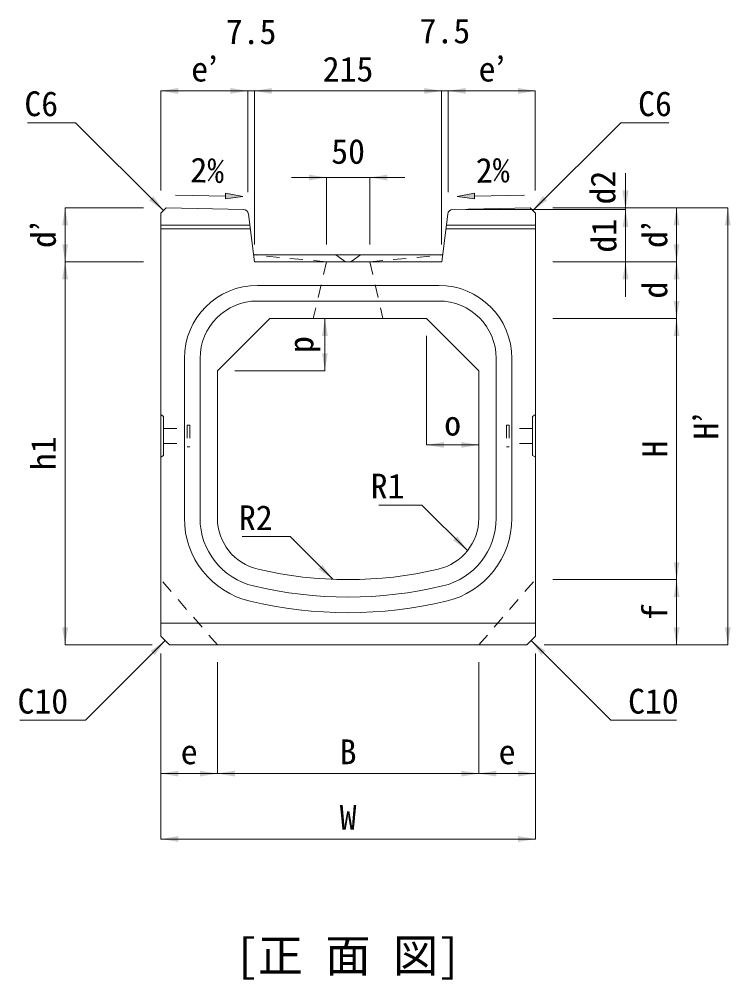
# Model space of a CAD drawing. Units: millimetres at full size. Extents: x 80703 to 103503, y 5263 to 15046.
# Drawn here: x 82710 to 83527, y 8800 to 9903 of the extents above; entities that cross this region are included whole.
import ezdxf
from ezdxf.enums import TextEntityAlignment as Align

# ---------------------------------------------------------------- set-up
doc = ezdxf.new("R2010")
doc.units = ezdxf.units.MM
doc.header["$LTSCALE"] = 20
doc.linetypes.add('USER1', pattern=[1.35, 0.75, -0.6])
doc.linetypes.add('USER2', pattern=[2, 1, -1])
for name, color, linetype, lineweight in [('0_2', 7, 'Continuous', 9), ('寸法線', 7, 'Continuous', 9), ('本体', 7, 'Continuous', 5), ('ｲﾝｻｰﾄ', 3, 'USER2', 5)]:
    doc.layers.add(name, color=color, linetype=linetype, lineweight=lineweight)
doc.styles.add('ＭＳ ゴシック', font='')
doc.styles.get('ＭＳ ゴシック').set_extended_font_data('MS Gothic')

# ---------------------------------------------------------------- blocks, each defined once
blk = doc.blocks.new('filled_arrow')
at = {"color": 0, "linetype": 'Continuous', "lineweight": -2}
blk.add_solid([(7.5, 1.25), (0, 0), (7.5, -1.25)], dxfattribs=at)

msp = doc.modelspace()

# ---------------------------------------------------------------- hatches: boundary and pattern name
at = {"layer": '寸法線'}
for points in [[(82946.42, 9703.39), (82966.35, 9699.67), (82946.29, 9696.73)], [(83232.3, 9703.39), (83212.37, 9699.67), (83232.43, 9696.73)]]:
    msp.add_hatch(color=256, dxfattribs=at).paths.add_polyline_path(points)

# ---------------------------------------------------------------- linework, layer by layer
for p, q in [((82872.21, 9820.9), (82972.1, 9820.9)), ((82872.21, 9706.51), (82872.21, 9820.9)), ((82932.1, 9820.9), (83019.6, 9820.9)), ((82972.1, 9704.51), (82972.1, 9820.9)), ((82972.1, 9704.51), (82972.1, 9820.9)), ((82979.6, 9644.51), (82979.6, 9820.9)), ((82979.6, 9820.9), (83194.59, 9820.9)), ((82979.6, 9644.51), (82979.6, 9820.9)), ((83154.59, 9820.9), (83242.09, 9820.9)), ((83194.59, 9644.51), (83194.59, 9820.9)), ((83194.59, 9644.51), (83194.59, 9820.9)), ((83202.09, 9704.51), (83202.09, 9820.9)), ((83202.09, 9820.9), (83302.09, 9820.9)), ((83202.09, 9704.51), (83202.09, 9820.9)), ((83302.09, 9706.51), (83302.09, 9820.9)), ((83022.21, 9721.38), (83152.21, 9721.38)), ((83062.21, 9644.5), (83062.21, 9721.38)), ((83112.21, 9644.5), (83112.21, 9721.38)), ((83405.67, 9644.5), (83405.67, 9726.5)), ((83405.67, 9584.5), (83405.67, 9724.5)), ((82946.35, 9700.06), (82888.85, 9701.17)), ((83232.37, 9700.06), (83289.87, 9701.17)), ((82762.36, 9624.5), (82762.36, 9686.51)), ((82852.21, 9686.51), (82762.36, 9686.51)), ((83222.21, 9684.5), (83405.67, 9684.5)), ((83222.21, 9684.5), (83405.67, 9684.5)), ((83322.21, 9686.5), (83464.31, 9686.5)), ((83322.21, 9686.5), (83405.67, 9686.5)), ((83322.21, 9686.5), (83523.17, 9686.5)), ((83464.31, 9624.5), (83464.31, 9686.5)), ((83523.17, 9184.5), (83523.17, 9686.5)), ((82762.36, 9184.5), (82762.36, 9624.5)), ((82852.21, 9624.5), (82762.36, 9624.5)), ((82852.21, 9624.5), (82762.36, 9624.5)), ((83322.21, 9624.5), (83464.31, 9624.5)), ((83322.21, 9624.5), (83464.31, 9624.5)), ((83322.21, 9624.5), (83405.67, 9624.5)), ((83464.31, 9559.5), (83464.31, 9624.5)), ((83017.21, 9559.5), (83060.55, 9559.5)), ((83060.55, 9499.5), (83060.55, 9559.5)), ((83322.21, 9559.5), (83464.31, 9559.5)), ((83322.21, 9559.5), (83464.31, 9559.5)), ((83464.31, 9259.5), (83464.31, 9559.5)), ((83177.21, 9539.5), (83177.21, 9414.24)), ((82957.21, 9499.5), (83060.55, 9499.5)), ((83237.21, 9479.5), (83237.21, 9414.24)), ((83177.21, 9414.24), (83237.21, 9414.24)), ((83322.21, 9259.5), (83464.31, 9259.5)), ((83322.21, 9259.5), (83464.31, 9259.5)), ((83464.31, 9184.5), (83464.31, 9259.5)), ((82862.21, 9184.5), (82762.36, 9184.5)), ((83312.21, 9184.5), (83464.31, 9184.5)), ((83312.21, 9184.5), (83523.17, 9184.5)), ((82872.21, 9174.5), (82872.21, 9036.72)), ((82872.21, 9174.5), (82872.21, 8961.54)), ((83302.21, 9174.5), (83302.21, 9036.72)), ((83302.21, 9174.5), (83302.21, 8961.54)), ((82937.21, 9164.5), (82937.21, 9036.72)), ((82937.21, 9164.5), (82937.21, 9036.72)), ((83237.21, 9164.5), (83237.21, 9036.72)), ((83237.21, 9164.5), (83237.21, 9036.72)), ((82872.21, 9036.72), (82937.21, 9036.72)), ((82937.21, 9036.72), (83237.21, 9036.72)), ((83237.21, 9036.72), (83302.21, 9036.72)), ((82872.21, 8961.54), (83302.21, 8961.54))]:
    msp.add_line(p, q, dxfattribs=at)
for points in [[(82875.21, 9683.45), (82774.31, 9784.35), (82718.98, 9784.35)], [(83299.21, 9683.44), (83400.12, 9784.35), (83455.45, 9784.35)], [(83224.28, 9292.82), (83171.89, 9345.21), (83122.35, 9345.21)], [(83069.66, 9259.85), (83020.63, 9308.88), (82965.6, 9308.88)], [(82877.21, 9189.5), (82785.81, 9098.1), (82710.38, 9098.1)], [(83297.21, 9189.5), (83388.62, 9098.1), (83464.05, 9098.1)]]:
    msp.add_lwpolyline(points, dxfattribs=at)
for points in [[(82946.42, 9703.39), (82966.35, 9699.67), (82946.29, 9696.73)], [(83232.3, 9703.39), (83212.37, 9699.67), (83232.43, 9696.73)]]:
    msp.add_lwpolyline(points, close=True, dxfattribs=at)
at = {"layer": '本体', "color": 2, "lineweight": 20}
for p, q in [((82872.21, 9680.51), (82878.21, 9686.39)), ((82872.21, 9680.51), (82872.21, 9194.5)), ((82878.21, 9686.39), (82967.03, 9684.61)), ((82972.86, 9679.35), (82979.72, 9624.5)), ((83201.57, 9679.35), (83194.71, 9624.5)), ((83296.22, 9686.38), (83207.41, 9684.61)), ((83296.22, 9686.38), (83302.21, 9680.5)), ((83302.21, 9194.5), (83302.21, 9680.5)), ((83194.71, 9624.5), (82979.71, 9624.5)), ((82937.21, 9499.5), (82997.21, 9559.5)), ((83177.21, 9559.5), (82997.21, 9559.5)), ((83177.21, 9559.5), (83237.21, 9499.5)), ((82937.21, 9499.5), (82937.21, 9330.03)), ((83237.21, 9330.03), (83237.21, 9499.5)), ((82872.21, 9194.5), (82882.21, 9184.5)), ((83292.21, 9184.5), (83302.21, 9194.5)), ((82882.21, 9184.5), (83292.21, 9184.5))]:
    msp.add_line(p, q, dxfattribs=at)
at = {"layer": '本体', "color": 4}
for p, q in [((82872.21, 9666.5), (82974.46, 9666.5)), ((83302.21, 9666.5), (83199.96, 9666.5)), ((82872.21, 9662.5), (82974.96, 9662.5)), ((83302.21, 9662.5), (83199.46, 9662.5)), ((83191.21, 9597.5), (82983.21, 9597.5)), ((83191.21, 9579.5), (82983.21, 9579.5)), ((82899.21, 9513.5), (82899.21, 9330.03)), ((82917.21, 9513.5), (82917.21, 9330.03)), ((83257.21, 9330.03), (83257.21, 9513.5)), ((83275.21, 9330.03), (83275.21, 9513.5)), ((82872.21, 9449), (82875.41, 9447)), ((82875.41, 9402), (82875.41, 9447)), ((83302.21, 9449), (83299.01, 9447)), ((83299.01, 9402), (83299.01, 9447)), ((82872.21, 9400), (82875.41, 9402)), ((83302.21, 9400), (83299.01, 9402))]:
    msp.add_line(p, q, dxfattribs=at)
at = {"layer": '本体', "color": 2, "lineweight": 9}
for p, q in [((83195.71, 9632.5), (82978.72, 9632.51)), ((82872.21, 9209.5), (83087.21, 9209.5)), ((83302.21, 9209.5), (83087.21, 9209.5))]:
    msp.add_line(p, q, dxfattribs=at)
at = {"layer": '本体', "linetype": 'USER1', "lineweight": 9}
for p, q in [((83062.21, 9624.5), (82978.72, 9632.51)), ((83073.07, 9632.5), (83084.17, 9624.5)), ((83101.37, 9632.5), (83090.27, 9624.5)), ((83112.22, 9624.5), (83195.71, 9632.5)), ((83062.22, 9624.5), (83047.22, 9559.51)), ((83112.21, 9624.5), (83127.21, 9559.5)), ((82937.21, 9184.5), (82872.21, 9259.5)), ((83237.21, 9184.5), (83302.21, 9259.5))]:
    msp.add_line(p, q, dxfattribs=at)
at = {"layer": '本体', "color": 2, "lineweight": 20}
for centre, radius, start, end in [((82966.91, 9678.61), 6, 7.12471, 88.85257), ((83207.53, 9678.61), 6, 91.14638, 172.873), ((82997.21, 9330.03), 60, 180, 257.04977), ((83177.21, 9330.03), 60, 282.95029, 0), ((83087.21, 9709.5), 450, 256.70996, 283.29009)]:
    msp.add_arc(centre, radius, start, end, dxfattribs=at)
at = {"layer": '本体', "color": 4}
for centre, radius, start, end in [((82983.21, 9513.5), 84, 90, 180), ((83191.21, 9513.5), 84, 0, 90), ((82983.21, 9513.5), 66, 90, 180), ((83191.21, 9513.5), 66, 0, 90), ((82997.21, 9330.03), 98, 180, 256.65765), ((82997.21, 9330.03), 80, 180, 256.65765), ((83177.21, 9330.03), 80, 283.34241, 0), ((83177.21, 9330.03), 98, 283.34241, 0), ((83087.21, 9709.5), 470, 256.65765, 283.34241), ((83087.21, 9709.5), 488, 256.65765, 283.34241)]:
    msp.add_arc(centre, radius, start, end, dxfattribs=at)
at = {"layer": 'ｲﾝｻｰﾄ', "linetype": 'USER1', "lineweight": 9}
for p, q in [((82902.41, 9437), (82902.41, 9412)), ((82902.41, 9437), (82905.42, 9437)), ((82905.42, 9437), (82905.42, 9412)), ((83269.01, 9437), (83269.01, 9412)), ((83272.01, 9437), (83269.01, 9437)), ((83272.01, 9437), (83272.01, 9412)), ((82875.41, 9433), (82875.41, 9416)), ((82875.41, 9433), (82902.41, 9433)), ((83299.01, 9433), (83272.01, 9433)), ((83299.01, 9433), (83299.01, 9416)), ((82875.41, 9416), (82902.41, 9416)), ((82902.41, 9412), (82905.42, 9412)), ((83272.01, 9412), (83269.01, 9412)), ((83299.01, 9416), (83272.01, 9416))]:
    msp.add_line(p, q, dxfattribs=at)

# ---------------------------------------------------------------- block references
at = {"layer": '寸法線', "xscale": 2.67, "yscale": 2.67}
for p in [(82872.21, 9820.9), (82979.6, 9820.9), (82979.6, 9820.9), (83202.09, 9820.9), (83202.09, 9820.9), (83112.21, 9721.38), (83177.21, 9414.24), (82872.21, 9036.72), (82937.21, 9036.72), (83237.21, 9036.72), (82872.21, 8961.54)]:
    msp.add_blockref('filled_arrow', p, dxfattribs=at)
for p, rotation in [((82972.1, 9820.9), 180), ((82972.1, 9820.9), 180), ((83194.59, 9820.9), 180), ((83194.59, 9820.9), 180), ((83302.09, 9820.9), 180), ((83062.21, 9721.38), 180), ((82875.21, 9683.45), 135), ((83299.21, 9683.44), 45), ((83405.67, 9686.5), 90), ((83405.67, 9684.5), 90), ((82762.36, 9686.51), 270), ((83405.67, 9684.5), 270), ((83464.31, 9686.5), 270), ((83523.17, 9686.5), 270), ((82762.36, 9624.5), 90), ((83464.31, 9624.5), 90), ((82762.36, 9624.5), 270), ((83405.67, 9624.5), 270), ((83464.31, 9624.5), 270), ((83464.31, 9559.5), 90), ((83060.55, 9559.5), 270), ((83464.31, 9559.5), 270), ((83060.55, 9499.5), 90), ((83237.21, 9414.24), 180), ((83224.28, 9292.82), 135), ((83464.31, 9259.5), 90), ((83069.66, 9259.85), 135), ((83464.31, 9259.5), 270), ((82762.36, 9184.5), 90), ((83464.31, 9184.5), 90), ((83523.17, 9184.5), 90), ((82877.21, 9189.5), 225), ((83297.21, 9189.5), 315), ((82937.21, 9036.72), 180), ((83237.21, 9036.72), 180), ((83302.21, 9036.72), 180), ((83302.21, 8961.54), 180)]:
    msp.add_blockref('filled_arrow', p, dxfattribs=dict(at, rotation=rotation))

# ---------------------------------------------------------------- texts
at = {"layer": '0_2', "style": 'ＭＳ ゴシック'}
msp.add_text('[正 面 図]', height=37.98, dxfattribs=at).set_placement((83087.1, 8827.68), align=Align.MIDDLE_CENTER)
at = {"layer": '寸法線', "style": 'ＭＳ ゴシック'}
for s, p in [('7.5', (82975.85, 9888.87)), ('7.5', (83198.34, 9889.79)), ('e’', (82922.16, 9845.9)), ('215', (83087.1, 9845.9)), ('e’', (83252.09, 9845.9)), ('50', (83087.21, 9751.38)), ('o', (83207.21, 9439.24)), ('B', (83087.21, 9061.72)), ('e', (82904.71, 9061.72)), ('e', (83269.71, 9061.72)), ('W', (83087.21, 8986.54))]:
    msp.add_text(s, height=28.48, dxfattribs=at).set_placement(p, align=Align.MIDDLE_CENTER)
for s, p in [('C6', (82754.31, 9820.35)), ('R1', (83151.89, 9381.21)), ('R2', (83000.63, 9344.88)), ('C10', (82765.81, 9134.1))]:
    msp.add_text(s, height=28.48, dxfattribs=at).set_placement(p, align=Align.TOP_RIGHT)
for s, p in [('C6', (83420.12, 9820.35)), ('C10', (83408.62, 9134.1))]:
    msp.add_text(s, height=28.48, dxfattribs=at).set_placement(p, align=Align.TOP_LEFT)
msp.add_text('2%', height=28.48, rotation=358.854, dxfattribs=at).set_placement((82944.38, 9706.65), align=Align.BOTTOM_RIGHT)
msp.add_text('2%', height=28.48, rotation=1.146, dxfattribs=at).set_placement((83234.34, 9706.65), align=Align.BOTTOM_LEFT)
for s, p in [('d2', (83379.79, 9709.89)), ('d’', (82737.36, 9655.51)), ('d1', (83380.95, 9654.5)), ('d’', (83439.31, 9655.5)), ('d', (83439.31, 9592)), ('p', (83033.04, 9529.5)), ('H’', (83498.17, 9435.5)), ('h1', (82737.36, 9404.5)), ('H', (83439.31, 9409.5)), ('f', (83439.31, 9222))]:
    msp.add_text(s, height=28.48, rotation=90, dxfattribs=at).set_placement(p, align=Align.MIDDLE_CENTER)

doc.saveas('drawing.dxf')
